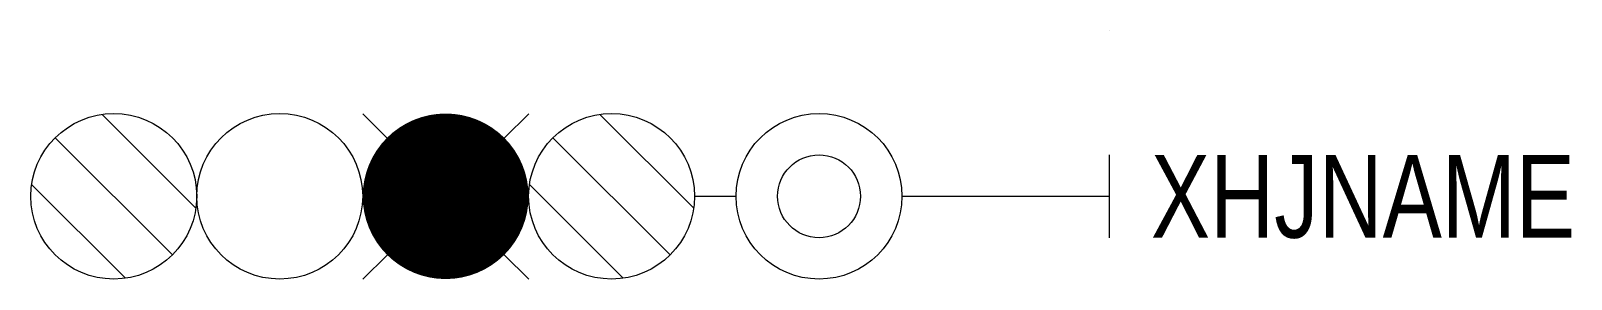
# Model space of a CAD drawing. Header units: inches. Extents: x -26 to 11.1, y -6 to 0.
import ezdxf

# ---------------------------------------------------------------- set-up
doc = ezdxf.new("R2010")
doc.units = ezdxf.units.IN
doc.header["$MEASUREMENT"] = 0

msp = doc.modelspace()

# ---------------------------------------------------------------- linework, layer by layer
msp.add_line((0, -0.001), (0, 0.001))
at = {"color": 2}
for p, q in [((-22.02, -4.283), (-24.283, -2.02)), ((-10.02, -4.283), (-12.283, -2.02)), ((-22.586, -5.414), (-25.414, -2.586)), ((-10.586, -5.414), (-13.414, -2.586)), ((-23.717, -5.98), (-25.98, -3.717)), ((-11.717, -5.98), (-13.98, -3.717))]:
    msp.add_line(p, q, dxfattribs=at)
at = {"color": 1, "linetype": 'ByBlock', "ltscale": 3}
for p, q in [((-17.995, -2.005), (-17.414, -2.586)), ((-14.581, -2.591), (-13.995, -2.005)), ((-17.995, -6.005), (-17.409, -5.419)), ((-14.586, -5.414), (-13.995, -6.005))]:
    msp.add_line(p, q, dxfattribs=at)
at = {"color": 7}
for p, q in [((0, -5), (0, -3)), ((-10, -4), (-9, -4)), ((-5, -4), (0, -4))]:
    msp.add_line(p, q, dxfattribs=at)
at = {"color": 1, "const_width": 2}
msp.add_lwpolyline([(-17, -4, -1), (-15, -4, -1)], format="xyb", close=True, dxfattribs=at)
at = {"color": 2}
for centre in [(-24, -4), (-12, -4)]:
    msp.add_circle(centre, 2, dxfattribs=at)
at = {"color": 3}
msp.add_circle((-20, -4), 2, dxfattribs=at)
at = {"color": 7}
for radius in [2, 1]:
    msp.add_circle((-7, -4), radius, dxfattribs=at)

# ---------------------------------------------------------------- texts
at = {"width": 0.8}
msp.add_attdef('XHJNAME', (1, -5), 'S', height=2, dxfattribs=at)

doc.saveas('drawing.dxf')
